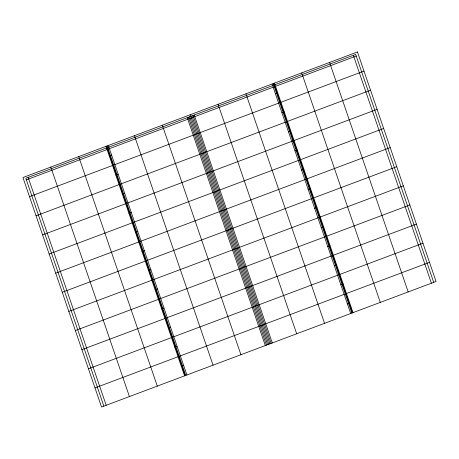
<?xml version="1.0" encoding="UTF-8"?>
<svg xmlns="http://www.w3.org/2000/svg" width="459" height="459" viewBox="0 0 459 459"><rect width="100%" height="100%" fill="white"/><g stroke="black" fill="none" stroke-linecap="round" stroke-linejoin="round"><path stroke-width="0.69" d="M26.364 179.853L356.224 56.027M109.271 155.922L111.594 155.05M275.36 93.579L277.684 92.707M29.502 196.659L364.004 71.093M115.817 175.051L118.141 174.179M281.912 112.702L284.23 111.83M36.049 215.787L370.551 90.216M122.369 194.174L124.693 193.302M288.459 131.825L290.782 130.953M42.601 234.91L377.103 109.34M128.922 213.297L131.24 212.425M295.011 150.948L297.334 150.076M49.147 254.034L383.649 128.468M135.468 232.42L137.792 231.548M301.557 170.077L303.881 169.205M55.7 273.162L390.202 147.591M142.02 251.549L144.344 250.677M308.109 189.2L310.433 188.328M62.246 292.285L396.754 166.715M148.567 270.672L150.891 269.8M314.656 208.323L316.98 207.451M68.798 311.409L403.3 185.838M155.119 289.795L157.443 288.923M321.208 227.452L323.532 226.58M75.351 330.532L409.853 204.966M161.666 308.924L163.989 308.052M327.76 246.575L330.078 245.703M81.897 349.66L416.399 224.09M168.218 328.047L170.541 327.175M334.307 265.698L336.631 264.826M88.449 368.784L422.951 243.213M174.77 347.17L177.088 346.298M340.859 284.821L343.183 283.949M94.996 387.907L429.498 262.341M181.316 366.293L183.64 365.421M347.406 303.95L349.729 303.078M433.726 282.337L355.673 54.432L25.819 178.258L103.872 406.163M353.355 55.304L431.403 283.209M329.579 62.43L408.177 291.93M301.701 72.895L380.299 302.395M274.407 83.142L353.005 312.636M273.828 83.36L352.426 312.854M273.248 83.578L351.841 313.072M272.084 84.014L350.682 313.508M245.949 93.825L324.547 323.32M218.077 104.285L296.675 333.785M194.232 115.037L272.285 342.942M193.073 115.473L271.12 343.378M191.908 115.909L269.961 343.814M190.204 114.75L268.796 344.25M189.584 116.781L267.637 344.686M188.425 117.217L266.478 345.122M187.261 117.653L265.313 345.558M162.325 125.215L240.923 354.715M134.453 135.68L213.051 365.175M108.318 145.492L186.916 374.986M107.159 145.928L185.752 375.422M106.574 146.146L185.172 375.64M105.995 146.364L184.593 375.858M78.701 156.605L157.299 386.105M50.823 167.07L129.421 396.57M28.142 177.386L106.195 405.291M357.452 51.97L22.95 177.535L101.548 407.03L436.05 281.465L357.452 51.97"/></g></svg>
